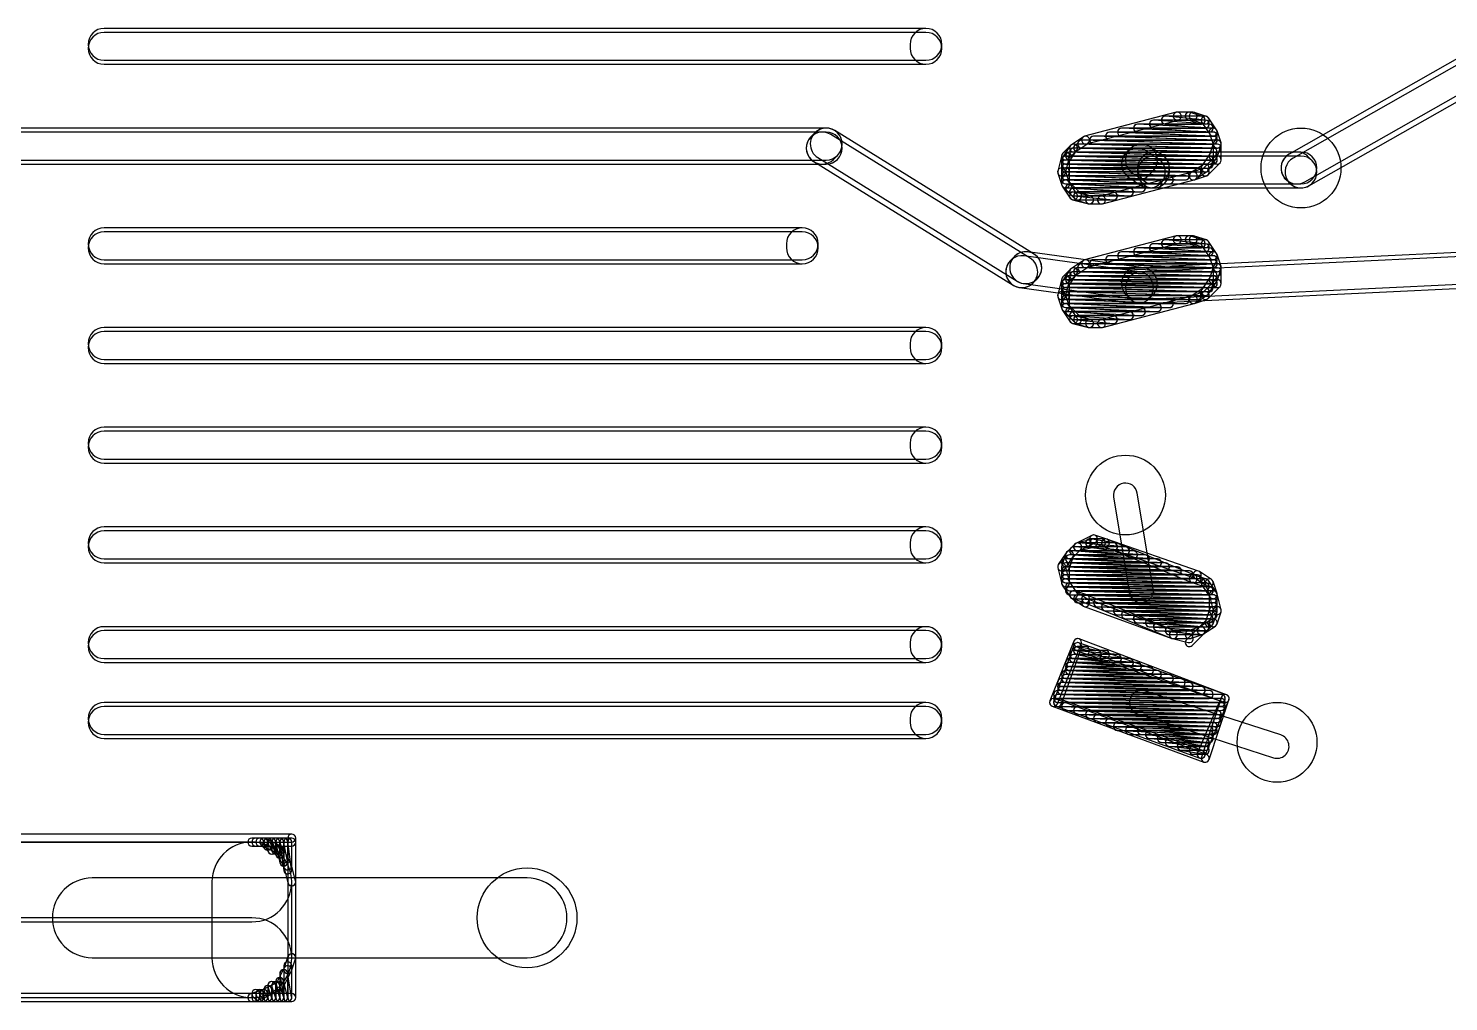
# Model space of a CAD drawing. Extents: x 2.7 to 76.1, y 3.1 to 47.6.
# Drawn here: x 54.76 to 63.8, y 5.71 to 11.9 of the extents above; entities that cross this region are included whole.
import ezdxf

# ---------------------------------------------------------------- set-up
doc = ezdxf.new("R2010")
doc.units = 0

msp = doc.modelspace()

# ---------------------------------------------------------------- linework, layer by layer
for points in [[(60.4774, 11.9031), (55.245, 11.9031, 1), (55.245, 11.69985), (60.4774, 11.69985, 1)], [(55.245, 11.67445), (60.4774, 11.67445, 1), (60.4774, 11.8777), (55.245, 11.8777, 1)], [(60.579025, 11.776075), (60.579025, 11.801475, 1), (60.375775, 11.801475), (60.375775, 11.776075, 1)], [(63.906995, 11.73743), (62.789395, 11.10243, 1), (62.8898, 10.925715), (64.0074, 11.560715, 1)], [(62.9152, 10.900315), (64.0328, 11.535315, 1), (63.932395, 11.71203), (62.814795, 11.07703, 1)], [(62.07118, 11.368875), (61.48698, 11.216475, 1), (61.499815, 11.16727), (62.084015, 11.31967, 1)], [(62.07118, 11.368875), (61.48698, 11.216475, 1), (61.499815, 11.16727), (62.084015, 11.31967, 1)], [(62.28261, 11.293435), (61.92701, 11.318835, 1), (61.923385, 11.26811), (62.278985, 11.24271, 1)], [(61.9252, 11.26805), (62.2554, 11.26805, 1), (62.2554, 11.3189), (61.9252, 11.3189, 1)], [(62.257925, 11.31877), (62.003925, 11.34417, 1), (61.99887, 11.293575), (62.25287, 11.268175, 1)], [(62.0014, 11.29345), (62.23, 11.29345, 1), (62.23, 11.3443), (62.0014, 11.3443, 1)], [(62.1792, 11.3697), (62.0776, 11.3697, 1), (62.0776, 11.31885), (62.1792, 11.31885, 1)], [(62.1792, 11.3697), (62.0776, 11.3697, 1), (62.0776, 11.31885), (62.1792, 11.31885, 1)], [(62.23804, 11.342995), (62.16184, 11.368395, 1), (62.145755, 11.32015), (62.221955, 11.29475, 1)], [(62.1538, 11.31885), (62.1792, 11.31885, 1), (62.1792, 11.3697), (62.1538, 11.3697, 1)], [(62.26344, 11.342995), (62.18724, 11.368395, 1), (62.171155, 11.32015), (62.247355, 11.29475, 1)], [(62.26344, 11.342995), (62.18724, 11.368395, 1), (62.171155, 11.32015), (62.247355, 11.29475, 1)], [(62.32735, 11.256775), (62.27655, 11.332975, 1), (62.234245, 11.30477), (62.285045, 11.22857, 1)], [(62.32735, 11.256775), (62.27655, 11.332975, 1), (62.234245, 11.30477), (62.285045, 11.22857, 1)], [(59.8424, 11.2681), (53.6702, 11.2681, 1), (53.6702, 11.06485), (59.8424, 11.06485, 1)], [(53.6702, 11.03945), (59.8424, 11.03945, 1), (59.8424, 11.2427), (53.6702, 11.2427, 1)], [(59.763445, 11.0547), (61.033445, 10.2673, 1), (61.14055, 10.440045), (59.87055, 11.227445, 1)], [(59.77054, 11.23833), (59.74514, 11.21293, 1), (59.888855, 11.069215), (59.914255, 11.094615, 1)], [(61.16595, 10.465445), (59.89595, 11.252845, 1), (59.788845, 11.0801), (61.058845, 10.2927, 1)], [(61.479295, 11.213025), (61.403095, 11.162225, 1), (61.4313, 11.11992), (61.5075, 11.17072, 1)], [(61.479295, 11.213025), (61.403095, 11.162225, 1), (61.4313, 11.11992), (61.5075, 11.17072, 1)], [(62.332415, 11.191885), (61.545015, 11.217285, 1), (61.54338, 11.16646), (62.33078, 11.14106, 1)], [(61.5442, 11.16645), (62.3062, 11.16645, 1), (62.3062, 11.2173), (61.5442, 11.2173, 1)], [(62.307175, 11.21728), (61.646775, 11.24268, 1), (61.64482, 11.191865), (62.30522, 11.166465, 1)], [(61.6458, 11.19185), (62.3062, 11.19185, 1), (62.3062, 11.2427), (61.6458, 11.2427, 1)], [(62.3073, 11.242675), (61.7231, 11.268075, 1), (61.720895, 11.21727), (62.305095, 11.19187, 1)], [(61.722, 11.21725), (62.3062, 11.21725, 1), (62.3062, 11.2681), (61.722, 11.2681, 1)], [(61.8236, 11.24265), (62.2808, 11.24265, 1), (62.2808, 11.2935), (61.8236, 11.2935, 1)], [(62.307535, 11.26806), (61.824935, 11.29346, 1), (61.82226, 11.242685), (62.30486, 11.217285, 1)], [(62.35572, 11.174515), (62.33032, 11.250715, 1), (62.282075, 11.23463), (62.307475, 11.15843, 1)], [(62.35572, 11.174515), (62.33032, 11.250715, 1), (62.282075, 11.23463), (62.307475, 11.15843, 1)], [(61.39922, 11.15905), (61.34842, 11.10825, 1), (61.384375, 11.072295), (61.435175, 11.123095, 1)], [(61.396045, 11.155175), (61.345245, 11.078975, 1), (61.38755, 11.05077), (61.43835, 11.12697, 1)], [(61.4172, 11.09025), (62.3062, 11.09025, 1), (62.3062, 11.1411), (61.4172, 11.1411, 1)], [(62.306925, 11.115685), (61.417925, 11.141085, 1), (61.41647, 11.09026), (62.30547, 11.06486, 1)], [(62.306945, 11.141085), (61.443345, 11.166485, 1), (61.44185, 11.11566), (62.30545, 11.09026, 1)], [(61.4426, 11.11565), (62.3316, 11.11565, 1), (62.3316, 11.1665), (61.4426, 11.1665, 1)], [(62.332345, 11.166485), (61.468745, 11.191885, 1), (61.46725, 11.14106), (62.33085, 11.11566, 1)], [(61.468, 11.14105), (62.3316, 11.14105, 1), (62.3316, 11.1919), (61.468, 11.1919, 1)], [(61.767225, 10.954915), (61.843425, 10.904115, 1), (61.95617, 11.07323), (61.87997, 11.12403, 1)], [(61.77714, 11.13673), (61.75174, 11.11133, 1), (61.895455, 10.967615), (61.920855, 10.993015, 1)], [(61.98157, 11.09863), (61.90537, 11.14943, 1), (61.792625, 10.980315), (61.868825, 10.929515, 1)], [(62.33032, 11.08223), (62.35572, 11.15843, 1), (62.307475, 11.174515), (62.282075, 11.098315, 1)], [(62.357025, 11.064875), (62.357025, 11.166475, 1), (62.306175, 11.166475), (62.306175, 11.064875, 1)], [(61.34173, 11.09644), (61.31633, 10.99484, 1), (61.365665, 10.982505), (61.391065, 11.084105, 1)], [(62.281505, 11.06489), (61.367105, 11.09029, 1), (61.36569, 11.039455), (62.28009, 11.014055, 1)], [(62.20537, 11.014085), (61.36717, 11.039485, 1), (61.365625, 10.98866), (62.203825, 10.96326, 1)], [(61.3664, 11.03945), (62.2808, 11.03945, 1), (62.2808, 11.0903), (61.3664, 11.0903, 1)], [(62.2808, 11.0903), (61.3664, 11.0903, 1), (61.3664, 11.03945), (62.2808, 11.03945, 1)], [(61.3664, 11.03945), (62.3062, 11.03945, 1), (62.3062, 11.0903), (61.3664, 11.0903, 1)], [(61.340975, 11.064875), (61.340975, 10.988675, 1), (61.391825, 10.988675), (61.391825, 11.064875, 1)], [(61.3664, 11.01405), (62.2808, 11.01405, 1), (62.2808, 11.0649), (61.3664, 11.0649, 1)], [(62.256125, 11.039485), (61.367125, 11.064885, 1), (61.36567, 11.01406), (62.25467, 10.98866, 1)], [(61.3664, 10.98865), (62.2554, 10.98865, 1), (62.2554, 11.0395), (61.3664, 11.0395, 1)], [(62.306905, 11.09029), (61.392505, 11.11569, 1), (61.39109, 11.064855), (62.30549, 11.039455, 1)], [(61.3918, 11.06485), (62.3062, 11.06485, 1), (62.3062, 11.1157), (61.3918, 11.1157, 1)], [(62.865, 11.1157), (61.9252, 11.1157, 1), (61.9252, 10.91245), (62.865, 10.91245, 1)], [(61.823575, 11.014075), (61.823575, 10.988675, 1), (62.026825, 10.988675), (62.026825, 11.014075, 1)], [(61.9252, 10.88705), (62.865, 10.88705, 1), (62.865, 11.0903), (61.9252, 11.0903, 1)], [(62.1933, 10.94212), (62.2695, 10.99292, 1), (62.241295, 11.035225), (62.165095, 10.984425, 1)], [(62.273375, 10.970695), (62.349575, 11.046895, 1), (62.31362, 11.08285), (62.23742, 11.00665, 1)], [(62.27655, 10.99997), (62.32735, 11.07617, 1), (62.285045, 11.104375), (62.234245, 11.028175, 1)], [(62.76774, 10.942215), (62.79314, 10.916815, 1), (62.936855, 11.06053), (62.911455, 11.08593, 1)], [(61.316875, 10.98063), (61.342275, 10.90443, 1), (61.39052, 10.920515), (61.36512, 10.996715, 1)], [(62.129245, 10.988685), (61.367245, 11.014085, 1), (61.36555, 10.96326), (62.12755, 10.93786, 1)], [(62.027775, 10.96328), (61.367375, 10.98868, 1), (61.36542, 10.937865), (62.02582, 10.912465, 1)], [(61.9517, 10.937875), (61.3675, 10.963275, 1), (61.365295, 10.91247), (61.949495, 10.88707, 1)], [(61.3664, 10.96325), (62.2046, 10.96325, 1), (62.2046, 11.0141), (61.3664, 11.0141, 1)], [(61.340975, 10.988675), (61.340975, 10.912475, 1), (61.391825, 10.912475), (61.391825, 10.988675, 1)], [(61.3664, 10.93785), (62.1284, 10.93785, 1), (62.1284, 10.9887), (61.3664, 10.9887, 1)], [(61.3664, 10.91245), (62.0268, 10.91245, 1), (62.0268, 10.9633), (61.3664, 10.9633, 1)], [(61.601415, 10.78627), (62.185615, 10.93867, 1), (62.17278, 10.987875), (61.58858, 10.835475, 1)], [(61.601415, 10.78627), (62.185615, 10.93867, 1), (62.17278, 10.987875), (61.58858, 10.835475, 1)], [(62.18724, 10.93915), (62.26344, 10.96455, 1), (62.247355, 11.012795), (62.171155, 10.987395, 1)], [(61.34842, 10.894495), (61.42462, 10.818295, 1), (61.460575, 10.85425), (61.384375, 10.93045, 1)], [(61.3664, 10.88705), (61.9506, 10.88705, 1), (61.9506, 10.9379), (61.3664, 10.9379, 1)], [(61.850335, 10.91246), (61.367735, 10.93786, 1), (61.36506, 10.887085), (61.84766, 10.861685, 1)], [(61.345245, 10.89837), (61.396045, 10.82217, 1), (61.43835, 10.850375), (61.38755, 10.926575, 1)], [(61.77449, 10.88704), (61.39349, 10.91244, 1), (61.390105, 10.861705), (61.771105, 10.836305, 1)], [(61.3918, 10.86165), (61.849, 10.86165, 1), (61.849, 10.9125), (61.3918, 10.9125, 1)], [(61.41103, 10.811605), (61.51263, 10.786205, 1), (61.524965, 10.83554), (61.423365, 10.86094, 1)], [(61.673725, 10.86157), (61.419725, 10.88697, 1), (61.41467, 10.836375), (61.66867, 10.810975, 1)], [(61.4172, 10.83625), (61.7728, 10.83625, 1), (61.7728, 10.8871), (61.4172, 10.8871, 1)], [(61.434555, 10.81215), (61.510755, 10.78675, 1), (61.52684, 10.834995), (61.45064, 10.860395, 1)], [(61.4426, 10.81085), (61.6712, 10.81085, 1), (61.6712, 10.8617), (61.4426, 10.8617, 1)], [(61.5188, 10.78545), (61.595, 10.78545, 1), (61.595, 10.8363), (61.5188, 10.8363, 1)], [(61.5188, 10.78545), (61.595, 10.78545, 1), (61.595, 10.8363), (61.5188, 10.8363, 1)], [(59.69, 10.6331), (55.245, 10.6331, 1), (55.245, 10.42985), (59.69, 10.42985, 1)], [(55.245, 10.40445), (59.69, 10.40445, 1), (59.69, 10.6077), (55.245, 10.6077, 1)], [(59.791625, 10.506075), (59.791625, 10.531475, 1), (59.588375, 10.531475), (59.588375, 10.506075, 1)], [(62.07118, 10.581475), (61.48698, 10.429075, 1), (61.499815, 10.37987), (62.084015, 10.53227, 1)], [(62.07118, 10.581475), (61.48698, 10.429075, 1), (61.499815, 10.37987), (62.084015, 10.53227, 1)], [(62.1792, 10.5823), (62.0776, 10.5823, 1), (62.0776, 10.53145), (62.1792, 10.53145, 1)], [(62.1792, 10.5823), (62.0776, 10.5823, 1), (62.0776, 10.53145), (62.1792, 10.53145, 1)], [(62.23804, 10.555595), (62.16184, 10.580995, 1), (62.145755, 10.53275), (62.221955, 10.50735, 1)], [(62.1538, 10.53145), (62.1792, 10.53145, 1), (62.1792, 10.5823), (62.1538, 10.5823, 1)], [(62.26344, 10.555595), (62.18724, 10.580995, 1), (62.171155, 10.53275), (62.247355, 10.50735, 1)], [(62.26344, 10.555595), (62.18724, 10.580995, 1), (62.171155, 10.53275), (62.247355, 10.50735, 1)], [(61.8236, 10.45525), (62.2808, 10.45525, 1), (62.2808, 10.5061), (61.8236, 10.5061, 1)], [(62.307535, 10.48066), (61.824935, 10.50606, 1), (61.82226, 10.455285), (62.30486, 10.429885, 1)], [(62.28261, 10.506035), (61.92701, 10.531435, 1), (61.923385, 10.48071), (62.278985, 10.45531, 1)], [(61.9252, 10.48065), (62.2554, 10.48065, 1), (62.2554, 10.5315), (61.9252, 10.5315, 1)], [(62.257925, 10.53137), (62.003925, 10.55677, 1), (61.99887, 10.506175), (62.25287, 10.480775, 1)], [(62.0014, 10.50605), (62.23, 10.50605, 1), (62.23, 10.5569), (62.0014, 10.5569, 1)], [(62.32735, 10.469375), (62.27655, 10.545575, 1), (62.234245, 10.51737), (62.285045, 10.44117, 1)], [(62.32735, 10.469375), (62.27655, 10.545575, 1), (62.234245, 10.51737), (62.285045, 10.44117, 1)], [(61.07311, 10.253), (61.80971, 10.1514, 1), (61.837485, 10.352745), (61.100885, 10.454345, 1)], [(61.04054, 10.45093), (61.01514, 10.42553, 1), (61.158855, 10.281815), (61.184255, 10.307215, 1)], [(61.862885, 10.378145), (61.126285, 10.479745, 1), (61.09851, 10.2784), (61.83511, 10.1768, 1)], [(61.479295, 10.425625), (61.403095, 10.374825, 1), (61.4313, 10.33252), (61.5075, 10.38332, 1)], [(61.479295, 10.425625), (61.403095, 10.374825, 1), (61.4313, 10.33252), (61.5075, 10.38332, 1)], [(62.332345, 10.379085), (61.468745, 10.404485, 1), (61.46725, 10.35366), (62.33085, 10.32826, 1)], [(61.468, 10.35365), (62.3316, 10.35365, 1), (62.3316, 10.4045), (61.468, 10.4045, 1)], [(62.332415, 10.404485), (61.545015, 10.429885, 1), (61.54338, 10.37906), (62.33078, 10.35366, 1)], [(61.5442, 10.37905), (62.3062, 10.37905, 1), (62.3062, 10.4299), (61.5442, 10.4299, 1)], [(62.307175, 10.42988), (61.646775, 10.45528, 1), (61.64482, 10.404465), (62.30522, 10.379065, 1)], [(61.6458, 10.40445), (62.3062, 10.40445, 1), (62.3062, 10.4553), (61.6458, 10.4553, 1)], [(62.3073, 10.455275), (61.7231, 10.480675, 1), (61.720895, 10.42987), (62.305095, 10.40447, 1)], [(61.722, 10.42985), (62.3062, 10.42985, 1), (62.3062, 10.4807), (61.722, 10.4807, 1)], [(63.952365, 10.48058), (61.818765, 10.37898, 1), (61.82843, 10.175965), (63.96203, 10.277565, 1)], [(61.85383, 10.150565), (63.98743, 10.252165, 1), (63.977765, 10.45518), (61.844165, 10.35358, 1)], [(62.35572, 10.387115), (62.33032, 10.463315, 1), (62.282075, 10.44723), (62.307475, 10.37103, 1)], [(62.35572, 10.387115), (62.33032, 10.463315, 1), (62.282075, 10.44723), (62.307475, 10.37103, 1)], [(62.33032, 10.29483), (62.35572, 10.37103, 1), (62.307475, 10.387115), (62.282075, 10.310915, 1)], [(62.357025, 10.277475), (62.357025, 10.379075, 1), (62.306175, 10.379075), (62.306175, 10.277475, 1)], [(61.34173, 10.30904), (61.31633, 10.20744, 1), (61.365665, 10.195105), (61.391065, 10.296705, 1)], [(61.39922, 10.37165), (61.34842, 10.32085, 1), (61.384375, 10.284895), (61.435175, 10.335695, 1)], [(61.396045, 10.367775), (61.345245, 10.291575, 1), (61.38755, 10.26337), (61.43835, 10.33957, 1)], [(62.306905, 10.30289), (61.392505, 10.32829, 1), (61.39109, 10.277455), (62.30549, 10.252055, 1)], [(61.3918, 10.27745), (62.3062, 10.27745, 1), (62.3062, 10.3283), (61.3918, 10.3283, 1)], [(61.4172, 10.30285), (62.3062, 10.30285, 1), (62.3062, 10.3537), (61.4172, 10.3537, 1)], [(62.306925, 10.328285), (61.417925, 10.353685, 1), (61.41647, 10.30286), (62.30547, 10.27746, 1)], [(62.306945, 10.353685), (61.443345, 10.379085, 1), (61.44185, 10.32826), (62.30545, 10.30286, 1)], [(61.4426, 10.32825), (62.3316, 10.32825, 1), (62.3316, 10.3791), (61.4426, 10.3791, 1)], [(62.27655, 10.21257), (62.32735, 10.28877, 1), (62.285045, 10.316975), (62.234245, 10.240775, 1)], [(61.316875, 10.19323), (61.342275, 10.11703, 1), (61.39052, 10.133115), (61.36512, 10.209315, 1)], [(62.281505, 10.27749), (61.367105, 10.30289, 1), (61.36569, 10.252055), (62.28009, 10.226655, 1)], [(62.129245, 10.201285), (61.367245, 10.226685, 1), (61.36555, 10.17586), (62.12755, 10.15046, 1)], [(62.20537, 10.226685), (61.36717, 10.252085, 1), (61.365625, 10.20126), (62.203825, 10.17586, 1)], [(61.3664, 10.25205), (62.2808, 10.25205, 1), (62.2808, 10.3029), (61.3664, 10.3029, 1)], [(62.2808, 10.3029), (61.3664, 10.3029, 1), (61.3664, 10.25205), (62.2808, 10.25205, 1)], [(61.3664, 10.25205), (62.3062, 10.25205, 1), (62.3062, 10.3029), (61.3664, 10.3029, 1)], [(61.340975, 10.277475), (61.340975, 10.201275, 1), (61.391825, 10.201275), (61.391825, 10.277475, 1)], [(61.3664, 10.22665), (62.2808, 10.22665, 1), (62.2808, 10.2775), (61.3664, 10.2775, 1)], [(62.256125, 10.252085), (61.367125, 10.277485, 1), (61.36567, 10.22666), (62.25467, 10.20126, 1)], [(61.3664, 10.20125), (62.2554, 10.20125, 1), (62.2554, 10.2521), (61.3664, 10.2521, 1)], [(61.3664, 10.17585), (62.2046, 10.17585, 1), (62.2046, 10.2267), (61.3664, 10.2267, 1)], [(61.340975, 10.201275), (61.340975, 10.125075, 1), (61.391825, 10.125075), (61.391825, 10.201275, 1)], [(62.18724, 10.15175), (62.26344, 10.17715, 1), (62.247355, 10.225395), (62.171155, 10.199995, 1)], [(62.1933, 10.15472), (62.2695, 10.20552, 1), (62.241295, 10.247825), (62.165095, 10.197025, 1)], [(62.273375, 10.183295), (62.349575, 10.259495, 1), (62.31362, 10.29545), (62.23742, 10.21925, 1)], [(62.027775, 10.17588), (61.367375, 10.20128, 1), (61.36542, 10.150465), (62.02582, 10.125065, 1)], [(61.9517, 10.150475), (61.3675, 10.175875, 1), (61.365295, 10.12507), (61.949495, 10.09967, 1)], [(61.34842, 10.107095), (61.42462, 10.030895, 1), (61.460575, 10.06685), (61.384375, 10.14305, 1)], [(61.3664, 10.15045), (62.1284, 10.15045, 1), (62.1284, 10.2013), (61.3664, 10.2013, 1)], [(61.3664, 10.12505), (62.0268, 10.12505, 1), (62.0268, 10.1759), (61.3664, 10.1759, 1)], [(61.3664, 10.09965), (61.9506, 10.09965, 1), (61.9506, 10.1505), (61.3664, 10.1505, 1)], [(61.850335, 10.12506), (61.367735, 10.15046, 1), (61.36506, 10.099685), (61.84766, 10.074285, 1)], [(61.345245, 10.11097), (61.396045, 10.03477, 1), (61.43835, 10.062975), (61.38755, 10.139175, 1)], [(61.601415, 9.99887), (62.185615, 10.15127, 1), (62.17278, 10.200475), (61.58858, 10.048075, 1)], [(61.601415, 9.99887), (62.185615, 10.15127, 1), (62.17278, 10.200475), (61.58858, 10.048075, 1)], [(61.77449, 10.09964), (61.39349, 10.12504, 1), (61.390105, 10.074305), (61.771105, 10.048905, 1)], [(61.3918, 10.07425), (61.849, 10.07425, 1), (61.849, 10.1251), (61.3918, 10.1251, 1)], [(61.41103, 10.024205), (61.51263, 9.998805, 1), (61.524965, 10.04814), (61.423365, 10.07354, 1)], [(61.673725, 10.07417), (61.419725, 10.09957, 1), (61.41467, 10.048975), (61.66867, 10.023575, 1)], [(61.4172, 10.04885), (61.7728, 10.04885, 1), (61.7728, 10.0997), (61.4172, 10.0997, 1)], [(61.434555, 10.02475), (61.510755, 9.99935, 1), (61.52684, 10.047595), (61.45064, 10.072995, 1)], [(61.4426, 10.02345), (61.6712, 10.02345, 1), (61.6712, 10.0743), (61.4426, 10.0743, 1)], [(61.5188, 9.99805), (61.595, 9.99805, 1), (61.595, 10.0489), (61.5188, 10.0489, 1)], [(61.5188, 9.99805), (61.595, 9.99805, 1), (61.595, 10.0489), (61.5188, 10.0489, 1)], [(60.4774, 9.9981), (55.245, 9.9981, 1), (55.245, 9.79485), (60.4774, 9.79485, 1)], [(55.245, 9.76945), (60.4774, 9.76945, 1), (60.4774, 9.9727), (55.245, 9.9727, 1)], [(60.579025, 9.871075), (60.579025, 9.896475, 1), (60.375775, 9.896475), (60.375775, 9.871075, 1)], [(60.4774, 9.3631), (55.245, 9.3631, 1), (55.245, 9.15985), (60.4774, 9.15985, 1)], [(55.245, 9.13445), (60.4774, 9.13445, 1), (60.4774, 9.3377), (55.245, 9.3377, 1)], [(60.579025, 9.236075), (60.579025, 9.261475, 1), (60.375775, 9.261475), (60.375775, 9.236075, 1)], [(61.924185, 8.334205), (61.822585, 8.943805, 1), (61.67221, 8.91874), (61.77381, 8.30914, 1)], [(60.4774, 8.7281), (55.245, 8.7281, 1), (55.245, 8.52485), (60.4774, 8.52485, 1)], [(55.245, 8.49945), (60.4774, 8.49945, 1), (60.4774, 8.7027), (55.245, 8.7027, 1)], [(60.579025, 8.601075), (60.579025, 8.626475, 1), (60.375775, 8.626475), (60.375775, 8.601075, 1)], [(61.42462, 8.61905), (61.37382, 8.56825, 1), (61.409775, 8.532295), (61.460575, 8.583095, 1)], [(61.42462, 8.61905), (61.37382, 8.56825, 1), (61.409775, 8.532295), (61.460575, 8.583095, 1)], [(61.79989, 8.57564), (61.41889, 8.60104, 1), (61.415505, 8.550305), (61.796505, 8.524905, 1)], [(61.4172, 8.55025), (61.7474, 8.55025, 1), (61.7474, 8.6011), (61.4172, 8.6011, 1)], [(61.532825, 8.674615), (61.431225, 8.623815, 1), (61.45397, 8.57833), (61.55557, 8.62913, 1)], [(61.53803, 8.65114), (61.43643, 8.62574, 1), (61.448765, 8.576405), (61.550365, 8.601805, 1)], [(61.74951, 8.60101), (61.44471, 8.62641, 1), (61.440485, 8.575735), (61.745285, 8.550335, 1)], [(61.4426, 8.57565), (61.6712, 8.57565, 1), (61.6712, 8.6265), (61.4426, 8.6265, 1)], [(61.675375, 8.62615), (61.522975, 8.65155, 1), (61.51462, 8.601395), (61.66702, 8.575995, 1)], [(61.5188, 8.60105), (61.595, 8.60105, 1), (61.595, 8.6519), (61.5188, 8.6519, 1)], [(61.62844, 8.650595), (61.55224, 8.675995, 1), (61.536155, 8.62775), (61.612355, 8.60235, 1)], [(61.6204, 8.6519), (61.5442, 8.6519, 1), (61.5442, 8.60105), (61.6204, 8.60105, 1)], [(62.188825, 8.421405), (61.630025, 8.650005, 1), (61.61077, 8.60294), (62.16957, 8.37434, 1)], [(62.21295, 8.447285), (61.62875, 8.650485, 1), (61.612045, 8.60246), (62.196245, 8.39926, 1)], [(61.370645, 8.564375), (61.319845, 8.488175, 1), (61.36215, 8.45997), (61.41295, 8.53617, 1)], [(61.367675, 8.558315), (61.342275, 8.482115, 1), (61.39052, 8.46603), (61.41592, 8.54223, 1)], [(61.3664, 8.47405), (61.9506, 8.47405, 1), (61.9506, 8.5249), (61.3664, 8.5249, 1)], [(62.002415, 8.499475), (61.367415, 8.524875, 1), (61.36538, 8.47407), (62.00038, 8.44867, 1)], [(61.95175, 8.52487), (61.39295, 8.55027, 1), (61.390645, 8.499475), (61.949445, 8.474075, 1)], [(61.3918, 8.52485), (61.7982, 8.52485, 1), (61.7982, 8.5757), (61.3918, 8.5757, 1)], [(61.875735, 8.55026), (61.393135, 8.57566, 1), (61.39046, 8.524885), (61.87306, 8.499485, 1)], [(61.3918, 8.49945), (61.8744, 8.49945, 1), (61.8744, 8.5503), (61.3918, 8.5503, 1)], [(61.31633, 8.467905), (61.34173, 8.366305, 1), (61.391065, 8.37864), (61.365665, 8.48024, 1)], [(62.154615, 8.448685), (61.367215, 8.474085, 1), (61.36558, 8.42326), (62.15298, 8.39786, 1)], [(62.20537, 8.423285), (61.36717, 8.448685, 1), (61.365625, 8.39786), (62.203825, 8.37246, 1)], [(62.078505, 8.47408), (61.367305, 8.49948, 1), (61.36549, 8.448665), (62.07669, 8.423265, 1)], [(62.230745, 8.397885), (61.367145, 8.423285, 1), (61.36565, 8.37246), (62.22925, 8.34706, 1)], [(61.3664, 8.44865), (62.0014, 8.44865, 1), (62.0014, 8.4995), (61.3664, 8.4995, 1)], [(61.340975, 8.474075), (61.340975, 8.372475, 1), (61.391825, 8.372475), (61.391825, 8.474075, 1)], [(61.3664, 8.42325), (62.0776, 8.42325, 1), (62.0776, 8.4741), (61.3664, 8.4741, 1)], [(61.3664, 8.39785), (62.1538, 8.39785, 1), (62.1538, 8.4487), (61.3664, 8.4487, 1)], [(61.3664, 8.37245), (62.2046, 8.37245, 1), (62.2046, 8.4233), (61.3664, 8.4233, 1)], [(62.26344, 8.396595), (62.18724, 8.421995, 1), (62.171155, 8.37375), (62.247355, 8.34835, 1)], [(62.2949, 8.393625), (62.2187, 8.444425, 1), (62.190495, 8.40212), (62.266695, 8.35132, 1)], [(61.3664, 8.34705), (62.23, 8.34705, 1), (62.23, 8.3979), (61.3664, 8.3979, 1)], [(62.256125, 8.372485), (61.367125, 8.397885, 1), (61.36567, 8.34706), (62.25467, 8.32166, 1)], [(61.345245, 8.35837), (61.396045, 8.28217, 1), (61.43835, 8.310375), (61.38755, 8.386575, 1)], [(61.345245, 8.35837), (61.396045, 8.28217, 1), (61.43835, 8.310375), (61.38755, 8.386575, 1)], [(62.306905, 8.32169), (61.392505, 8.34709, 1), (61.39109, 8.296255), (62.30549, 8.270855, 1)], [(61.3918, 8.32165), (62.2554, 8.32165, 1), (62.2554, 8.3725), (61.3918, 8.3725, 1)], [(62.281525, 8.347085), (61.392525, 8.372485, 1), (61.39107, 8.32166), (62.28007, 8.29626, 1)], [(61.3918, 8.29625), (62.2808, 8.29625, 1), (62.2808, 8.3471), (61.3918, 8.3471, 1)], [(61.409155, 8.27215), (61.485355, 8.24675, 1), (61.50144, 8.294995), (61.42524, 8.320395, 1)], [(61.4172, 8.27085), (62.3062, 8.27085, 1), (62.3062, 8.3217), (61.4172, 8.3217, 1)], [(62.306925, 8.296285), (61.417925, 8.321685, 1), (61.41647, 8.27086), (62.30547, 8.24546, 1)], [(61.403095, 8.27512), (61.479295, 8.22432, 1), (61.5075, 8.266625), (61.4313, 8.317425, 1)], [(62.32735, 8.310375), (62.27655, 8.386575, 1), (62.234245, 8.35837), (62.285045, 8.28217, 1)], [(62.33032, 8.304315), (62.30492, 8.380515, 1), (62.256675, 8.36443), (62.282075, 8.28823, 1)], [(62.356265, 8.20084), (62.330865, 8.30244, 1), (62.28153, 8.290105), (62.30693, 8.188505, 1)], [(62.331625, 8.194675), (62.331625, 8.296275, 1), (62.280775, 8.296275), (62.280775, 8.194675, 1)], [(62.3062, 8.2963), (61.4426, 8.2963, 1), (61.4426, 8.24545), (62.3062, 8.24545, 1)], [(61.4426, 8.24545), (62.3062, 8.24545, 1), (62.3062, 8.2963), (61.4426, 8.2963, 1)], [(61.48377, 8.24734), (62.04257, 8.01874, 1), (62.061825, 8.065805), (61.503025, 8.294405, 1)], [(62.30699, 8.270885), (61.49419, 8.296285, 1), (61.492605, 8.24546), (62.305405, 8.22006, 1)], [(61.4934, 8.24545), (62.3062, 8.24545, 1), (62.3062, 8.2963), (61.4934, 8.2963, 1)], [(61.48471, 8.22158), (62.04351, 8.01838, 1), (62.060885, 8.066165), (61.502085, 8.269365, 1)], [(61.5696, 8.22005), (62.3062, 8.22005, 1), (62.3062, 8.2709), (61.5696, 8.2709, 1)], [(62.307075, 8.24548), (61.570475, 8.27088, 1), (61.56872, 8.220065), (62.30532, 8.194665, 1)], [(62.30714, 8.22008), (61.62134, 8.24548, 1), (61.619455, 8.194665), (62.305255, 8.169265, 1)], [(61.6204, 8.19465), (62.3062, 8.19465, 1), (62.3062, 8.2455), (61.6204, 8.2455, 1)], [(62.307255, 8.194675), (61.697655, 8.220075, 1), (61.69554, 8.16927), (62.30514, 8.14387, 1)], [(61.6966, 8.16925), (62.3062, 8.16925, 1), (62.3062, 8.2201), (61.6966, 8.2201, 1)], [(62.282005, 8.16927), (61.748605, 8.19467, 1), (61.74619, 8.143875), (62.27959, 8.118475, 1)], [(61.7474, 8.14385), (62.3062, 8.14385, 1), (62.3062, 8.1947), (61.7474, 8.1947, 1)], [(62.28221, 8.14386), (61.82501, 8.16926, 1), (61.822185, 8.118485), (62.279385, 8.093085, 1)], [(61.8236, 8.11845), (62.2808, 8.11845, 1), (62.2808, 8.1693), (61.8236, 8.1693, 1)], [(62.25721, 8.118435), (61.90161, 8.143835, 1), (61.897985, 8.09311), (62.253585, 8.06771, 1)], [(61.8998, 8.09305), (62.2808, 8.09305, 1), (62.2808, 8.1439), (61.8998, 8.1439, 1)], [(62.247975, 8.049695), (62.298775, 8.100495, 1), (62.26282, 8.13645), (62.21202, 8.08565, 1)], [(62.2441, 8.04652), (62.3203, 8.09732, 1), (62.292095, 8.139625), (62.215895, 8.088825, 1)], [(62.30492, 8.11043), (62.33032, 8.18663, 1), (62.282075, 8.202715), (62.256675, 8.126515, 1)], [(62.33032, 8.11043), (62.35572, 8.18663, 1), (62.307475, 8.202715), (62.282075, 8.126515, 1)], [(60.4774, 8.0931), (55.245, 8.0931, 1), (55.245, 7.88985), (60.4774, 7.88985, 1)], [(55.245, 7.86445), (60.4774, 7.86445, 1), (60.4774, 8.0677), (55.245, 8.0677, 1)], [(60.579025, 7.966075), (60.579025, 7.991475, 1), (60.375775, 7.991475), (60.375775, 7.966075, 1)], [(62.2323, 8.092995), (61.9529, 8.118395, 1), (61.948295, 8.06775), (62.227695, 8.04235, 1)], [(61.9506, 8.06765), (62.2554, 8.06765, 1), (62.2554, 8.1185), (61.9506, 8.1185, 1)], [(62.0268, 8.04225), (62.23, 8.04225, 1), (62.23, 8.0931), (62.0268, 8.0931, 1)], [(62.04603, 8.017605), (62.14763, 7.992205, 1), (62.159965, 8.04154), (62.058365, 8.06694, 1)], [(62.0522, 8.01685), (62.1538, 8.01685, 1), (62.1538, 8.0677), (62.0522, 8.0677, 1)], [(62.16184, 8.01815), (62.23804, 8.04355, 1), (62.221955, 8.091795), (62.145755, 8.066395, 1)], [(62.171775, 7.973495), (62.247975, 8.049695, 1), (62.21202, 8.08565), (62.13582, 8.00945, 1)], [(61.41899, 8.000915), (61.26659, 7.619915, 1), (61.313805, 7.60103), (61.466205, 7.98203, 1)], [(61.418655, 7.974625), (61.291655, 7.619025, 1), (61.33954, 7.60192), (61.46654, 7.95752, 1)], [(61.574585, 7.940205), (61.447585, 7.965605, 1), (61.43761, 7.91574), (61.56461, 7.89034, 1)], [(62.390825, 7.65986), (61.451025, 7.99006, 1), (61.43417, 7.942085), (62.37397, 7.611885, 1)], [(62.391395, 7.65965), (61.451595, 8.01525, 1), (61.4336, 7.967695), (62.3734, 7.612095, 1)], [(61.4426, 7.91525), (61.4934, 7.91525, 1), (61.4934, 7.9661), (61.4426, 7.9661, 1)], [(61.82509, 7.864455), (61.39329, 7.889855, 1), (61.390305, 7.83909), (61.822105, 7.81369, 1)], [(61.3918, 7.83905), (61.7728, 7.83905, 1), (61.7728, 7.8899), (61.3918, 7.8899, 1)], [(61.77461, 7.889835), (61.41901, 7.915235, 1), (61.415385, 7.86451), (61.770985, 7.83911, 1)], [(61.6989, 7.915195), (61.4195, 7.940595, 1), (61.414895, 7.88995), (61.694295, 7.86455, 1)], [(61.4172, 7.88985), (61.6204, 7.88985, 1), (61.6204, 7.9407), (61.4172, 7.9407, 1)], [(61.6204, 7.9407), (61.4172, 7.9407, 1), (61.4172, 7.88985), (61.6204, 7.88985, 1)], [(61.4172, 7.88985), (61.5696, 7.88985, 1), (61.5696, 7.9407), (61.4172, 7.9407, 1)], [(61.4172, 7.86445), (61.6966, 7.86445, 1), (61.6966, 7.9153), (61.4172, 7.9153, 1)], [(62.027775, 7.78828), (61.367375, 7.81368, 1), (61.36542, 7.762865), (62.02582, 7.737465, 1)], [(61.3664, 7.76285), (61.9506, 7.76285, 1), (61.9506, 7.8137), (61.3664, 7.8137, 1)], [(61.3664, 7.73745), (62.0268, 7.73745, 1), (62.0268, 7.7883), (61.3664, 7.7883, 1)], [(62.103875, 7.76288), (61.367275, 7.78828, 1), (61.36552, 7.737465), (62.10212, 7.712065, 1)], [(61.901065, 7.839065), (61.393065, 7.864465, 1), (61.39053, 7.81368), (61.89853, 7.78828, 1)], [(61.95175, 7.81367), (61.39295, 7.83907, 1), (61.390645, 7.788275), (61.949445, 7.762875, 1)], [(61.3918, 7.81365), (61.8236, 7.81365, 1), (61.8236, 7.8645), (61.3918, 7.8645, 1)], [(61.3918, 7.78825), (61.8998, 7.78825, 1), (61.8998, 7.8391), (61.3918, 7.8391, 1)], [(62.357615, 7.66129), (61.316215, 7.68669, 1), (61.31498, 7.635855), (62.35638, 7.610455, 1)], [(61.3156, 7.63585), (62.2808, 7.63585, 1), (62.2808, 7.6867), (61.3156, 7.6867, 1)], [(62.281485, 7.68669), (61.341685, 7.71209, 1), (61.34031, 7.661255), (62.28011, 7.635855, 1)], [(62.15459, 7.737485), (61.34179, 7.762885, 1), (61.340205, 7.71206), (62.153005, 7.68666, 1)], [(61.341, 7.71205), (62.103, 7.71205, 1), (62.103, 7.7629), (61.341, 7.7629, 1)], [(61.341, 7.68665), (62.1538, 7.68665, 1), (62.1538, 7.7375), (61.341, 7.7375, 1)], [(62.230725, 7.712085), (61.341725, 7.737485, 1), (61.34027, 7.68666), (62.22927, 7.66126, 1)], [(61.341, 7.66125), (62.23, 7.66125, 1), (62.23, 7.7121), (61.341, 7.7121, 1)], [(61.825535, 7.53795), (62.689135, 7.25855, 1), (62.73606, 7.403595), (61.87246, 7.682995, 1)], [(60.4774, 7.6105), (55.245, 7.6105, 1), (55.245, 7.40725), (60.4774, 7.40725, 1)], [(60.579025, 7.483475), (60.579025, 7.508875, 1), (60.375775, 7.508875), (60.375775, 7.483475, 1)], [(61.28141, 7.586615), (62.24661, 7.231015, 1), (62.264185, 7.27873), (61.298985, 7.63433, 1)], [(62.357615, 7.63589), (61.316215, 7.66129, 1), (61.31498, 7.610455), (62.35638, 7.585055, 1)], [(62.357615, 7.61049), (61.316215, 7.63589, 1), (61.31498, 7.585055), (62.35638, 7.559655, 1)], [(61.30696, 7.58656), (62.22136, 7.25636, 1), (62.238635, 7.304185), (61.324235, 7.634385, 1)], [(61.3156, 7.61045), (62.357, 7.61045, 1), (62.357, 7.6613), (61.3156, 7.6613, 1)], [(61.3156, 7.58505), (62.357, 7.58505, 1), (62.357, 7.6359), (61.3156, 7.6359, 1)], [(62.35765, 7.58509), (61.36705, 7.61049, 1), (61.365745, 7.559655), (62.356345, 7.534255, 1)], [(61.3664, 7.55965), (62.357, 7.55965, 1), (62.357, 7.6105), (61.3664, 7.6105, 1)], [(62.253365, 7.270255), (62.405765, 7.625855, 1), (62.35903, 7.64589), (62.20663, 7.29029, 1)], [(62.27952, 7.24683), (62.40652, 7.62783, 1), (62.358275, 7.643915), (62.231275, 7.262915, 1)], [(55.245, 7.38185), (60.4774, 7.38185, 1), (60.4774, 7.5851), (55.245, 7.5851, 1)], [(61.4426, 7.53425), (62.357, 7.53425, 1), (62.357, 7.5851), (61.4426, 7.5851, 1)], [(62.332325, 7.559685), (61.443325, 7.585085, 1), (61.44187, 7.53426), (62.33087, 7.50886, 1)], [(62.33239, 7.534285), (61.51959, 7.559685, 1), (61.518005, 7.50886), (62.330805, 7.48346, 1)], [(61.5188, 7.50885), (62.3316, 7.50885, 1), (62.3316, 7.5597), (61.5188, 7.5597, 1)], [(62.332445, 7.508885), (61.570445, 7.534285, 1), (61.56875, 7.48346), (62.33075, 7.45806, 1)], [(61.5696, 7.48345), (62.3316, 7.48345, 1), (62.3316, 7.5343), (61.5696, 7.5343, 1)], [(62.307175, 7.48348), (61.646775, 7.50888, 1), (61.64482, 7.458065), (62.30522, 7.432665, 1)], [(61.6458, 7.45805), (62.3316, 7.45805, 1), (62.3316, 7.5089), (61.6458, 7.5089, 1)], [(62.307255, 7.458075), (61.697655, 7.483475, 1), (61.69554, 7.43267), (62.30514, 7.40727, 1)], [(61.6966, 7.43265), (62.3062, 7.43265, 1), (62.3062, 7.4835), (61.6966, 7.4835, 1)], [(62.2808, 7.4581), (61.7728, 7.4581, 1), (61.7728, 7.40725), (62.2808, 7.40725, 1)], [(61.7728, 7.40725), (62.3062, 7.40725, 1), (62.3062, 7.4581), (61.7728, 7.4581, 1)], [(62.28229, 7.432655), (61.85049, 7.458055, 1), (61.847505, 7.40729), (62.279305, 7.38189, 1)], [(61.849, 7.40725), (62.2808, 7.40725, 1), (62.2808, 7.4581), (61.849, 7.4581, 1)], [(62.28249, 7.40724), (61.90149, 7.43264, 1), (61.898105, 7.381905), (62.279105, 7.356505, 1)], [(61.8998, 7.38185), (62.2808, 7.38185, 1), (62.2808, 7.4327), (61.8998, 7.4327, 1)], [(62.2577, 7.381795), (61.9783, 7.407195, 1), (61.973695, 7.35655), (62.253095, 7.33115, 1)], [(61.976, 7.35645), (62.2808, 7.35645, 1), (62.2808, 7.4073), (61.976, 7.4073, 1)], [(62.0268, 7.33105), (62.2554, 7.33105, 1), (62.2554, 7.3819), (62.0268, 7.3819, 1)], [(62.258205, 7.35634), (62.029605, 7.38174, 1), (62.02399, 7.331205), (62.25259, 7.305805, 1)], [(62.259575, 7.33075), (62.107175, 7.35615, 1), (62.09882, 7.305995), (62.25122, 7.280595, 1)], [(62.103, 7.30565), (62.2554, 7.30565, 1), (62.2554, 7.3565), (62.103, 7.3565, 1)], [(62.1792, 7.28025), (62.2554, 7.28025, 1), (62.2554, 7.3311), (62.1792, 7.3311, 1)], [(56.1848, 6.7215), (54.356, 6.7215, 1), (54.356, 6.21345), (56.1848, 6.21345, 1)], [(56.4388, 6.7723), (54.4068, 6.7723, 1), (54.4068, 6.72145), (56.4388, 6.72145, 1)], [(56.438825, 5.984875), (56.438825, 6.467475, 1), (55.930775, 6.467475), (55.930775, 5.984875, 1)], [(56.4388, 6.7469), (56.1848, 6.7469, 1), (56.1848, 6.69605), (56.4388, 6.69605, 1)], [(56.1848, 6.69605), (56.261, 6.69605, 1), (56.261, 6.7469), (56.1848, 6.7469, 1)], [(56.2102, 6.69605), (56.2356, 6.69605, 1), (56.2356, 6.7469), (56.2102, 6.7469, 1)], [(56.2356, 6.69605), (56.261, 6.69605, 1), (56.261, 6.7469), (56.2356, 6.7469, 1)], [(56.249625, 6.69873), (56.351225, 6.64793, 1), (56.37397, 6.693415), (56.27237, 6.744215, 1)], [(56.24302, 6.703495), (56.26842, 6.678095, 1), (56.304375, 6.71405), (56.278975, 6.73945, 1)], [(56.263655, 6.7101), (56.289055, 6.6593, 1), (56.33454, 6.682045), (56.30914, 6.732845, 1)], [(56.311825, 6.696075), (56.311825, 6.721475, 1), (56.260975, 6.721475), (56.260975, 6.696075, 1)], [(56.289055, 6.7101), (56.314455, 6.6593, 1), (56.35994, 6.682045), (56.33454, 6.732845, 1)], [(56.337225, 6.670675), (56.337225, 6.721475, 1), (56.286375, 6.721475), (56.286375, 6.670675, 1)], [(56.313075, 6.71343), (56.338475, 6.63723, 1), (56.38672, 6.653315), (56.36132, 6.729515, 1)], [(56.362625, 6.670675), (56.362625, 6.721475, 1), (56.311775, 6.721475), (56.311775, 6.670675, 1)], [(56.339855, 6.6593), (56.390655, 6.5577, 1), (56.43614, 6.580445), (56.38534, 6.682045, 1)], [(56.337665, 6.716485), (56.363065, 6.589485, 1), (56.41293, 6.59946), (56.38753, 6.72646, 1)], [(56.388025, 6.645275), (56.388025, 6.721475, 1), (56.337175, 6.721475), (56.337175, 6.645275, 1)], [(56.36283, 6.717875), (56.38823, 6.540075, 1), (56.438565, 6.54727), (56.413165, 6.72507, 1)], [(56.413425, 6.594475), (56.413425, 6.721475, 1), (56.362575, 6.721475), (56.362575, 6.594475, 1)], [(56.438825, 6.543675), (56.438825, 6.721475, 1), (56.387975, 6.721475), (56.387975, 6.543675, 1)], [(56.464225, 5.730875), (56.464225, 6.746875, 1), (56.413375, 6.746875), (56.413375, 5.730875, 1)], [(56.464225, 6.467475), (56.464225, 6.721475, 1), (56.413375, 6.721475), (56.413375, 6.467475, 1)], [(56.38873, 6.562905), (56.41413, 6.461305, 1), (56.463465, 6.47364), (56.438065, 6.57524, 1)], [(55.1688, 5.98485), (57.9374, 5.98485, 1), (57.9374, 6.4929), (55.1688, 6.4929, 1)], [(54.1782, 5.73085), (56.1848, 5.73085, 1), (56.1848, 6.2389), (54.1782, 6.2389, 1)], [(56.414675, 5.992915), (56.389275, 5.916715, 1), (56.43752, 5.90063), (56.46292, 5.97683, 1)], [(56.464225, 5.730875), (56.464225, 5.984875, 1), (56.413375, 5.984875), (56.413375, 5.730875, 1)], [(56.390655, 5.920045), (56.339855, 5.818445, 1), (56.38534, 5.7957), (56.43614, 5.8973, 1)], [(56.36292, 5.879095), (56.38832, 5.726695, 1), (56.438475, 5.73505), (56.413075, 5.88745, 1)], [(56.413425, 5.730875), (56.413425, 5.883275, 1), (56.362575, 5.883275), (56.362575, 5.730875, 1)], [(56.438825, 5.730875), (56.438825, 5.934075, 1), (56.387975, 5.934075), (56.387975, 5.730875, 1)], [(56.351225, 5.829815), (56.249625, 5.779015, 1), (56.27237, 5.73353), (56.37397, 5.78433, 1)], [(56.263655, 5.7703), (56.289055, 5.7195, 1), (56.33454, 5.742245), (56.30914, 5.793045, 1)], [(56.311825, 5.730875), (56.311825, 5.781675, 1), (56.260975, 5.781675), (56.260975, 5.730875, 1)], [(56.287675, 5.79903), (56.313075, 5.72283, 1), (56.36132, 5.738915), (56.33592, 5.815115, 1)], [(56.337225, 5.730875), (56.337225, 5.807075, 1), (56.286375, 5.807075), (56.286375, 5.730875, 1)], [(56.313075, 5.79903), (56.338475, 5.72283, 1), (56.38672, 5.738915), (56.36132, 5.815115, 1)], [(56.362625, 5.730875), (56.362625, 5.807075, 1), (56.311775, 5.807075), (56.311775, 5.730875, 1)], [(56.33793, 5.826305), (56.36333, 5.724705, 1), (56.412665, 5.73704), (56.387265, 5.83864, 1)], [(56.388025, 5.730875), (56.388025, 5.832475, 1), (56.337175, 5.832475), (56.337175, 5.730875, 1)], [(53.8988, 5.70545), (56.4388, 5.70545, 1), (56.4388, 5.7563), (53.8988, 5.7563, 1)], [(56.252955, 5.780395), (56.176755, 5.754995, 1), (56.19284, 5.70675), (56.26904, 5.73215, 1)], [(56.1848, 5.70545), (56.4388, 5.70545, 1), (56.4388, 5.7563), (56.1848, 5.7563, 1)], [(56.19222, 5.738295), (56.21762, 5.712895, 1), (56.253575, 5.74885), (56.228175, 5.77425, 1)], [(56.235625, 5.730875), (56.235625, 5.756275, 1), (56.184775, 5.756275), (56.184775, 5.730875, 1)], [(56.21762, 5.738295), (56.24302, 5.712895, 1), (56.278975, 5.74885), (56.253575, 5.77425, 1)], [(56.261025, 5.730875), (56.261025, 5.756275, 1), (56.210175, 5.756275), (56.210175, 5.730875, 1)], [(56.24302, 5.738295), (56.26842, 5.712895, 1), (56.304375, 5.74885), (56.278975, 5.77425, 1)], [(56.286425, 5.730875), (56.286425, 5.756275, 1), (56.235575, 5.756275), (56.235575, 5.730875, 1)], [(56.235575, 5.756275), (56.235575, 5.730875, 1), (56.286425, 5.730875), (56.286425, 5.756275, 1)], [(56.286425, 5.730875), (56.286425, 5.756275, 1), (56.235575, 5.756275), (56.235575, 5.730875, 1)]]:
    msp.add_lwpolyline(points, format="xyb", close=True)
for centre, radius in [((62.865, 11.014075), 0.254), ((61.7474, 8.931275), 0.254), ((62.7126, 7.356475), 0.254), ((57.9374, 6.238875), 0.3175)]:
    msp.add_circle(centre, radius)

doc.saveas('drawing.dxf')
